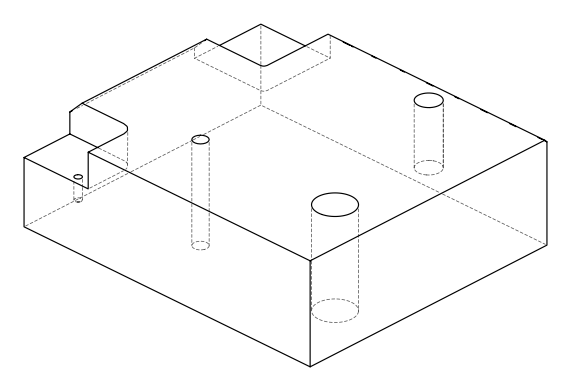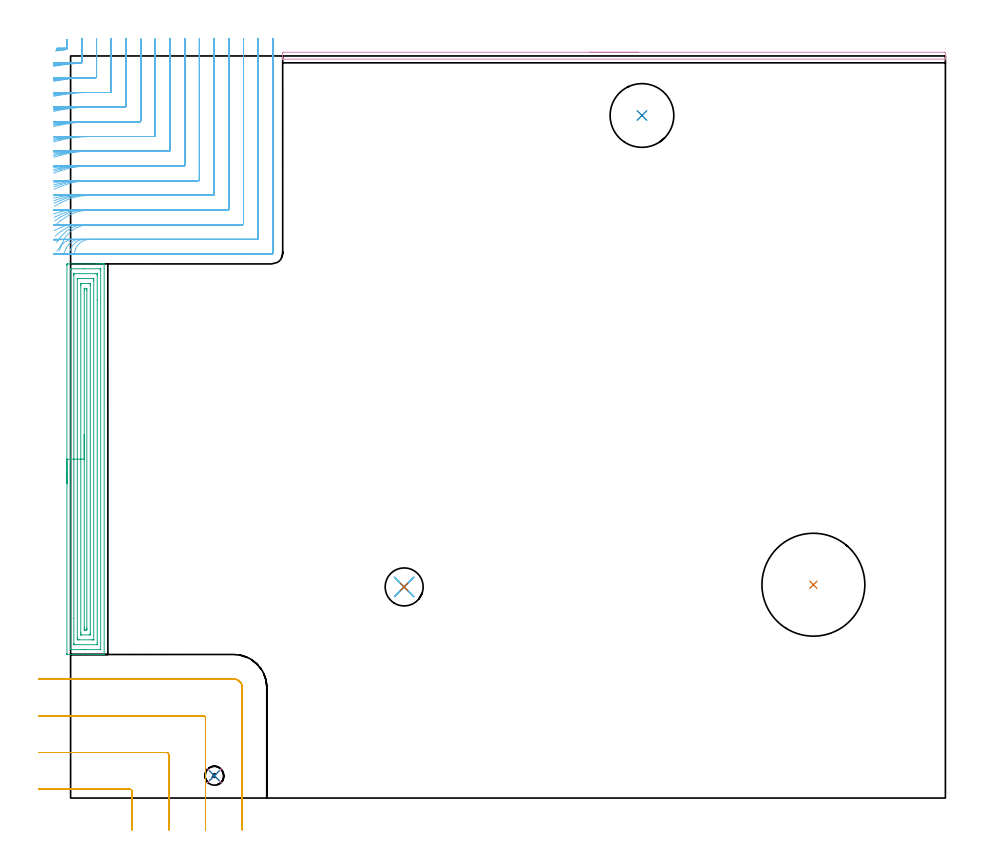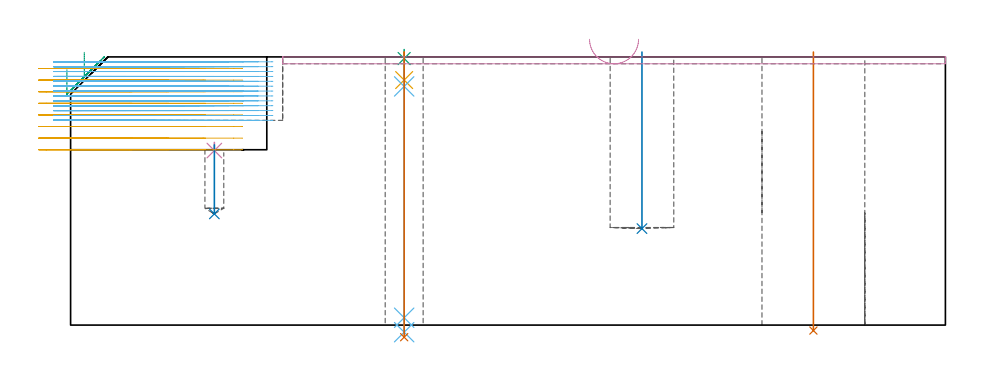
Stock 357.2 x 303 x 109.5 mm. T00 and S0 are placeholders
(PLAN: 12 operations, 9 tool changes, 60.3 min)
(1 INDEXABLE_INSERT_DRILL_THROUGH_HOLE_FROM_SOLID | STEP1HOLE_1 | NXT0302_036 | 0.46 min | 151646 mm3)
(2 INDEXABLE_INSERT_DRILL_BLIND_HOLE_FROM_SOLID | STEP1POCKET | NXT0302_023 | 0.29 min | 37030 mm3)
(3 SPOT_DRILL | STEP1HOLE | NXT0321_9005460120000 | 0.03 min | 13 mm3)
(4 SPOT_DRILL_1 | STEP1POCKET_1 | NXT0321_9005460120000 | 0.04 min | 4148 mm3)
(5 DRILL_BLIND_HOLE_INTO_CENTER | STEP1HOLE | UGT0301_185 | 0.05 min | 247 mm3)
(6 GUN_DRILL_THROUGH_HOLE | STEP1HOLE | UGT0307_002 | 0.53 min | 2835 mm3)
(7 SPADE_DRILL_TO_ENLARGE_THROUGH_HOLE | STEP1HOLE | UGT0306_006 | 0.47 min | 17540 mm3)
(8 DRILL_BLIND_HOLE_INTO_CENTER_1 | STEP1POCKET_1 | UGT0301_196 | 0.12 min | 1163 mm3)
(9 AREA_MILL | FG_CHAMFER_SURFACE | UGT0205_001 | 7.89 min | 20104 mm3)
(10 AREA_MILL_1 | FG_CHAMFER_SURFACE_1 | UGT0205_001 | 2.32 min | 1072 mm3)
(11 MILL_CORNER_NOTCH_RECTANGULAR | CORNER_NOTCH_RECTANGULAR | UGT0201_094 | Follow Part, ap 5, ae 75% | 7.15 min | 171399 mm3)
(12 MILL_CORNER_NOTCH_RECTANGULAR_1 | CORNER_NOTCH_RECTANGULAR_1 | NXT0201_009 | Follow Part, ap 2, ae 75% | 40.92 min | 189496 mm3)
(TOOL NXT0302_036 | Index. Insert Drill 42mm [880-D4200L50-05] | D42 PA176 FL210 Z2)
(TOOL NXT0302_023 | Index. Insert Drill 26mm [880-D2600L32-05] | D26 PA176 FL130 Z2)
(TOOL NXT0321_9005460120000 | NC Spot Drill, 142deg, 12mm, Carbide, Uncoated | D12 PA142 FL30 Z2)
(TOOL UGT0301_185 | Twist Drill 6.3 mm | D6.3 PA118 FL61 Z2)
(TOOL UGT0307_002 | Gun Drill 6 mm | D6 PA130 FL24 Z1)
(TOOL UGT0306_006 | Spade Drill 15.5mm | D15.5 PA132 FL10 Z2)
(TOOL UGT0301_196 | Twist Drill 7.7 mm | D7.7 PA118 FL73 Z2)
(TOOL UGT0205_001 | Chamfer Mill 20 x 3 x 45 deg. | D20 FL50 Z2)
(TOOL UGT0201_094 | End mill 20 mm | D20 FL38 Z4)
(TOOL NXT0201_009 | ENDMILL 8mm [2P460-0800-NA 1630] | D8 FL26 Z6)
(OP 1 INDEXABLE_INSERT_DRILL_THROUGH_HOLE_FROM_SOLID)
G17 G21 G94 G90
T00 M6
G54
G17 G0 G90 X303.3 Y87.1 S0 M3
G43 Z119.5 H1
G94 G81 G98 Z-2.233 F250. R111.5
G80
M5
M2
(OP 2 INDEXABLE_INSERT_DRILL_BLIND_HOLE_FROM_SOLID)
G17 G21 G94 G90
T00 M6
G54
G17 G0 G90 X233.3 Y278.7 S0 M3
G43 Z119.5 H1
G94 G81 G98 Z39.4 F250. R111.5
G80
M5
M2
(OP 3 SPOT_DRILL)
G17 G21 G94 G90
T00 M6
G54
G17 G0 G90 X136.2 Y86.2 S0 M3
G43 Z119.5 H0
G94 G81 G98 Z108.833 F250. R112.5
G80
M5
M2
(OP 4 SPOT_DRILL_1)
G17 G21 G94 G90
T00 M6
G54
G17 G0 G90 X58.7 Y9.1 S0 M3
G43 Z119.5 H0
G94 G81 G98 Z71.269 F250. R74.6
G80
M5
M2
(OP 5 DRILL_BLIND_HOLE_INTO_CENTER)
G17 G21 G94 G90
T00 M6
G54
G17 G0 G90 X136.2 Y86.2 S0 M3
G43 Z119.5 H0
G94 G81 G98 Z100.05 F250. R111.5
G80
M5
M2
(OP 6 GUN_DRILL_THROUGH_HOLE)
G17 G21 G94 G90
T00 M6
G54
G17 G0 G90 X136.2 Y86.2 M8
G43 Z119.5 H0
Z109.99
S716 M3
G94 G1 Z97.454 F125. M26
G4 X.084
Z3. F250.
G4 X.084
Z-2.899 F125.
G4 X.084
M5
M9
G0 Z109.99
Z119.5
M2
(OP 7 SPADE_DRILL_TO_ENLARGE_THROUGH_HOLE)
G17 G21 G94 G90
T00 M6
G54
G17 G0 G90 X136.2 Y86.2 S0 M3
G43 Z119.5 H0
G94 G73 G98 Z-4.951 F250. Q14.306 R111.5
G80
M5
M2
(OP 8 DRILL_BLIND_HOLE_INTO_CENTER_1)
G17 G21 G94 G90
T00 M6
G54
G17 G0 G90 X58.7 Y9.1 S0 M3
G43 Z119.5 H0
G94 G81 G98 Z45.4 F250. R73.6
G80
M5
M2
(OP 9 AREA_MILL)
G17 G21 G94 G90
T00 M6
G54
G17 G0 G90 X-1.5 Y128.35 S1061 M3
G43 Z119.5 H0
Z104.3
G94 G1 Y128.388 Z103.428 F250.
Y128.502 Z102.563
Y128.691 Z101.712
Y128.953 Z100.88
Y129.287 Z100.074
Y129.69 Z99.3
Y130.158 Z98.564
Y130.69 Z97.872
Y131.279 Z97.229
Y131.922 Z96.64
Y132.614 Z96.108
Y133.35 Z95.64
Y134.124 Z95.237
Y134.93 Z94.903
Y135.762 Z94.641
Y136.614 Z94.452
Y137.478 Z94.338
Y138.35 Z94.3
Y217.472
X-1.497 Y217.852 Z94.302
X-1.492 Y218.09 Z94.306
X-1.251 Y218.1 Z94.547
X10.529 Z106.324
X11.943 Z107.739
X12.301 Z108.096
X13.017 Z108.817
X13.285 Z109.085
X13.673 Y218.093 Z109.464
X13.697 Y218.09 Z109.488
X13.7 Y217.919 Z109.5
Y58.781
X13.697 Y58.61 Z109.488
X13.673 Y58.607 Z109.464
X13.285 Y58.6 Z109.085
X13.017 Z108.816
X12.301 Z108.096
X11.057 Z106.854
X9.643 Z105.439
X-1.251 Y58.601 Z94.546
X-1.492 Y58.61 Z94.306
X-1.499 Y58.851 Z94.299
Y58.873
X-1.5 Y138.35 Z94.3
X-0.086 Z95.714
X-0.085 Y215.904 Z95.715
X-0.084 Y216.014 Z95.716
X-0.082 Y216.068 Z95.718
X-0.08 Y216.087 Z95.72
X-0.039 Y216.09 Z95.761
X0.374 Y216.099 Z96.174
X5.688 Y216.1 Z101.488
X11.89 Y216.099 Z107.69
X12.15 Y216.094 Z107.95
X12.265 Y216.09 Z108.065
X12.285 Y215.7 Z108.085
Y215.684
Y60.796
X12.284 Y60.686 Z108.084
X12.282 Y60.632 Z108.082
X12.28 Y60.613 Z108.08
X12.238 Y60.61 Z108.038
X11.826 Y60.601 Z107.626
X5.863 Y60.6 Z101.663
X0.31 Y60.601 Z96.11
X0.05 Y60.605 Z95.85
X-0.07 Y60.61 Z95.73
X-0.079 Y60.617 Z95.721
X-0.082 Y60.638 Z95.718
X-0.085 Y60.689 Z95.715
X-0.086 Y60.793 Z95.714
Y61.
Y138.35
X1.328 Z97.128
X1.329 Y213.347 Z97.129
X1.331 Y213.896 Z97.131
X1.334 Y214.068 Z97.134
X1.335 Y214.083 Z97.135
X1.349 Y214.09 Z97.149
X1.402 Y214.095 Z97.202
X1.47 Y214.099 Z97.27
X10.328 Y214.1 Z106.128
X10.529 Y214.098 Z106.329
X10.731 Y214.094 Z106.531
X10.859 Y214.09 Z106.659
X10.864 Y214.01 Z106.664
X10.867 Y213.896 Z106.667
X10.871 Y213.552 Z106.671
Y203.347
Y63.353
X10.869 Y62.804 Z106.669
X10.866 Y62.632 Z106.666
X10.865 Y62.617 Z106.665
X10.851 Y62.61 Z106.651
X10.798 Y62.605 Z106.598
X10.73 Y62.601 Z106.53
X1.872 Y62.6 Z97.672
X1.671 Y62.602 Z97.471
X1.469 Y62.606 Z97.269
X1.341 Y62.61 Z97.141
X1.335 Y62.69 Z97.135
X1.332 Y62.804 Z97.132
X1.329 Y63.148 Z97.129
X1.328 Y73.332 Z97.128
Y138.35
X2.743 Z98.543
Y211.92
X2.744 Y212.021 Z98.544
X2.747 Y212.082 Z98.547
X2.75 Y212.09 Z98.55
X2.757 Y212.094 Z98.557
X2.784 Y212.097 Z98.584
X3.003 Y212.099 Z98.803
X3.442 Y212.1 Z99.242
X8.758 Z104.558
X9.198 Y212.094 Z104.998
X9.414 Y212.09 Z105.214
X9.451 Y212.08 Z105.251
X9.453 Y212.044 Z105.253
X9.455 Y211.983 Z105.255
X9.457 Y211.402 Z105.257
Y211.214
Y64.78
X9.456 Y64.679 Z105.256
X9.452 Y64.618 Z105.252
X9.45 Y64.61 Z105.25
X9.442 Y64.606 Z105.242
X9.416 Y64.603 Z105.216
X9.196 Y64.601 Z104.996
X8.758 Y64.6 Z104.558
X3.442 Z99.242
X3.002 Y64.606 Z98.802
X2.786 Y64.61 Z98.586
X2.749 Y64.62 Z98.549
X2.747 Y64.656 Z98.547
X2.745 Y64.717 Z98.545
X2.743 Y65.298 Z98.543
Y65.486
Y138.35
X4.157 Z99.957
Y209.426
X4.158 Y209.598 Z99.958
X4.161 Y209.772 Z99.961
X4.168 Y210.09 Z99.968
X4.328 Y210.095 Z100.128
X4.547 Y210.099 Z100.347
X7.872 Z103.672
X7.967 Y210.098 Z103.767
X8.025 Y210.094 Z103.825
X8.035 Y210.091 Z103.835
X8.038 Y210.043 Z103.838
X8.041 Y209.945 Z103.841
X8.043 Y209.599 Z103.843
Y209.426
Y67.274
X8.042 Y67.102 Z103.842
X8.039 Y66.928 Z103.839
X8.032 Y66.61 Z103.832
X7.872 Y66.605 Z103.672
X7.653 Y66.601 Z103.453
X4.328 Z100.128
X4.233 Y66.602 Z100.033
X4.175 Y66.606 Z99.975
X4.165 Y66.609 Z99.965
X4.162 Y66.657 Z99.962
X4.159 Y66.755 Z99.959
X4.157 Y67.447 Z99.957
Y138.35
X5.571 Z101.371
Y207.277
X5.572 Y207.638 Z101.372
X5.575 Y207.905 Z101.375
X5.578 Y208.037 Z101.378
X5.583 Y208.09 Z101.383
X5.647 Y208.095 Z101.447
X6.1 Y208.097 Z101.9
X6.532 Y208.096 Z102.332
X6.615 Y208.09 Z102.415
X6.622 Y208.005 Z102.422
X6.625 Y207.638 Z102.425
X6.628 Y207.105 Z102.428
X6.629 Y69.423 Z102.429
X6.628 Y69.062 Z102.428
X6.625 Y68.795 Z102.425
X6.622 Y68.663 Z102.422
X6.617 Y68.61 Z102.417
X6.553 Y68.605 Z102.353
X6.1 Y68.603 Z101.9
X5.668 Y68.604 Z101.468
X5.585 Y68.61 Z101.385
X5.578 Y68.695 Z101.378
X5.574 Y69.062 Z101.374
X5.572 Y69.595 Z101.372
X5.571 Y138.35 Z101.371
Y139.222 Z101.409
Y140.086 Z101.523
Y140.938 Z101.712
Y141.77 Z101.974
Y142.576 Z102.308
Y143.35 Z102.711
Y144.086 Z103.18
Y144.778 Z103.711
Y145.421 Z104.3
Y146.01 Z104.943
Y146.542 Z105.635
Y147.01 Z106.371
Y147.413 Z107.145
Y147.747 Z107.951
Y148.009 Z108.783
Y148.198 Z109.635
Y148.312 Z110.499
Y148.35 Z111.371
G0 Z119.5
M5
M2
(OP 10 AREA_MILL_1)
G17 G21 G94 G90
T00 M6
G54
G17 G0 G90 X211.9 Y304.5 S1061 M3
G43 Z119.5 H0
Z116.7
G94 G1 X211.938 Z115.828 F250.
X212.052 Z114.963
X212.241 Z114.112
X212.503 Z113.28
X212.837 Z112.474
X213.24 Z111.7
X213.708 Z110.964
X214.24 Z110.272
X214.829 Z109.629
X215.472 Z109.04
X216.164 Z108.508
X216.9 Z108.04
X217.674 Z107.637
X218.48 Z107.303
X219.312 Z107.041
X220.163 Z106.852
X221.028 Z106.738
X221.9 Z106.7
X356.788 Y304.499 Z106.701
X357.198 Y304.491 Z106.705
X357.2 Y304.291 Z106.905
Y303.1 Z108.095
Y302.489 Z108.71
Y302.055 Z109.145
Y301.724 Z109.466
X357.191 Y301.703 Z109.488
X357.047 Y301.7 Z109.5
X86.754
X86.609 Y301.703 Z109.488
X86.6 Y301.724 Z109.466
Y302.054 Z109.145
Y302.489 Z108.71
Y303.1 Z108.095
Y304.291 Z106.905
X86.602 Y304.491 Z106.705
X87.013 Y304.5 Z106.7
X221.9
X222.772 Z106.738
X223.636 Z106.852
X224.488 Z107.041
X225.32 Z107.303
X226.126 Z107.637
X226.9 Z108.04
X227.636 Z108.508
X228.328 Z109.04
X228.971 Z109.629
X229.56 Z110.272
X230.091 Z110.964
X230.56 Z111.7
X230.963 Z112.474
X231.297 Z113.28
X231.559 Z114.112
X231.748 Z114.963
X231.862 Z115.828
X231.9 Z116.7
G0 Z119.5
M5
M2
(OP 11 MILL_CORNER_NOTCH_RECTANGULAR)
G17 G21 G94 G90
T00 M6
G54
G17 G0 G90 X25.1 Y-13. S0 M3
G43 Z119.5 H0
Z104.762
G94 G1 Y-10. F250.
Y2.605 F500.
G3 X24.105 Y3.6 R1.
G1 X-10.
X-13. F250.
G0 Z119.5
X40.1 Y-13.
Z104.762
G1 Y-10.
Y17.605 F500.
G3 X39.105 Y18.6 R1.
G1 X-10.
X-13. F250.
G0 Z119.5
X55.1 Y-13.
Z104.762
G1 Y-10.
Y32.604 F500.
G3 X54.104 Y33.6 R1.
G1 X-10.
X-13. F250.
G0 Z119.5
X70.1 Y-13.
Z104.762
G1 Y-10.
Y45.1 F500.
G3 X66.6 Y48.6 R3.5
G1 X-10.
X-13. F250.
G0 Z119.5
X25.1 Y-13.
Z100.025
G1 Y-10.
Y2.605 F500.
G3 X24.105 Y3.6 R1.
G1 X-10.
X-13. F250.
G0 Z119.5
X40.1 Y-13.
Z100.025
G1 Y-10.
Y17.605 F500.
G3 X39.105 Y18.6 R1.
G1 X-10.
X-13. F250.
G0 Z119.5
X55.1 Y-13.
Z100.025
G1 Y-10.
Y32.604 F500.
G3 X54.104 Y33.6 R1.
G1 X-10.
X-13. F250.
G0 Z119.5
X70.1 Y-13.
Z100.025
G1 Y-10.
Y45.1 F500.
G3 X66.6 Y48.6 R3.5
G1 X-10.
X-13. F250.
G0 Z119.5
X25.1 Y-13.
Z95.287
G1 Y-10.
Y2.605 F500.
G3 X24.105 Y3.6 R1.
G1 X-10.
X-13. F250.
G0 Z119.5
X40.1 Y-13.
Z95.287
G1 Y-10.
Y17.605 F500.
G3 X39.105 Y18.6 R1.
G1 X-10.
X-13. F250.
G0 Z119.5
X55.1 Y-13.
Z95.287
G1 Y-10.
Y32.604 F500.
G3 X54.104 Y33.6 R1.
G1 X-10.
X-13. F250.
G0 Z119.5
X70.1 Y-13.
Z95.287
G1 Y-10.
Y45.1 F500.
G3 X66.6 Y48.6 R3.5
G1 X-10.
X-13. F250.
G0 Z119.5
X25.1 Y-13.
Z90.55
G1 Y-10.
Y2.605 F500.
G3 X24.105 Y3.6 R1.
G1 X-10.
X-13. F250.
G0 Z119.5
X40.1 Y-13.
Z90.55
G1 Y-10.
Y17.605 F500.
G3 X39.105 Y18.6 R1.
G1 X-10.
X-13. F250.
G0 Z119.5
X55.1 Y-13.
Z90.55
G1 Y-10.
Y32.604 F500.
G3 X54.104 Y33.6 R1.
G1 X-10.
X-13. F250.
G0 Z119.5
X70.1 Y-13.
Z90.55
G1 Y-10.
Y45.1 F500.
G3 X66.6 Y48.6 R3.5
G1 X-10.
X-13. F250.
G0 Z119.5
X25.1 Y-13.
Z85.812
G1 Y-10.
Y2.605 F500.
G3 X24.105 Y3.6 R1.
G1 X-10.
X-13. F250.
G0 Z119.5
X40.1 Y-13.
Z85.812
G1 Y-10.
Y17.605 F500.
G3 X39.105 Y18.6 R1.
G1 X-10.
X-13. F250.
G0 Z119.5
X55.1 Y-13.
Z85.812
G1 Y-10.
Y32.604 F500.
G3 X54.104 Y33.6 R1.
G1 X-10.
X-13. F250.
G0 Z119.5
X70.1 Y-13.
Z85.812
G1 Y-10.
Y45.1 F500.
G3 X66.6 Y48.6 R3.5
G1 X-10.
X-13. F250.
G0 Z119.5
X25.1 Y-13.
Z81.075
G1 Y-10.
Y2.605 F500.
G3 X24.105 Y3.6 R1.
G1 X-10.
X-13. F250.
G0 Z119.5
X40.1 Y-13.
Z81.075
G1 Y-10.
Y17.605 F500.
G3 X39.105 Y18.6 R1.
G1 X-10.
X-13. F250.
G0 Z119.5
X55.1 Y-13.
Z81.075
G1 Y-10.
Y32.604 F500.
G3 X54.104 Y33.6 R1.
G1 X-10.
X-13. F250.
G0 Z119.5
X70.1 Y-13.
Z81.075
G1 Y-10.
Y45.1 F500.
G3 X66.6 Y48.6 R3.5
G1 X-10.
X-13. F250.
G0 Z119.5
X25.1 Y-13.
Z76.337
G1 Y-10.
Y2.605 F500.
G3 X24.105 Y3.6 R1.
G1 X-10.
X-13. F250.
G0 Z119.5
X40.1 Y-13.
Z76.337
G1 Y-10.
Y17.605 F500.
G3 X39.105 Y18.6 R1.
G1 X-10.
X-13. F250.
G0 Z119.5
X55.1 Y-13.
Z76.337
G1 Y-10.
Y32.604 F500.
G3 X54.104 Y33.6 R1.
G1 X-10.
X-13. F250.
G0 Z119.5
X70.1 Y-13.
Z76.337
G1 Y-10.
Y45.1 F500.
G3 X66.6 Y48.6 R3.5
G1 X-10.
X-13. F250.
G0 Z119.5
X25.1 Y-13.
Z71.6
G1 Y-10.
Y2.605 F500.
G3 X24.105 Y3.6 R1.
G1 X-10.
X-13. F250.
G0 Z119.5
X40.1 Y-13.
Z71.6
G1 Y-10.
Y17.605 F500.
G3 X39.105 Y18.6 R1.
G1 X-10.
X-13. F250.
G0 Z119.5
X55.1 Y-13.
Z71.6
G1 Y-10.
Y32.604 F500.
G3 X54.104 Y33.6 R1.
G1 X-10.
X-13. F250.
G0 Z119.5
X70.1 Y-13.
Z71.6
G1 Y-10.
Y45.1 F500.
G3 X66.6 Y48.6 R3.5
G1 X-10.
X-13. F250.
G0 Z119.5
M5
M2
(OP 12 MILL_CORNER_NOTCH_RECTANGULAR_1)
G17 G21 G94 G90
T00 M6
G54
G17 G0 G90 X-6.181 Y305.003 S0 M3
G43 Z119.5 H1
Z107.508
G94 G1 X-3.206 Y305.391 F250.
G2 X-1.75 Y305.569 R84.
G3 X-1.4 Y305.96 R0.4
G1 Y306.747
Y309.747
G0 Z119.5
X-6.966 Y298.771
Z107.508
G1 X-4. Y299.22
G2 X4.223 Y300.023 R78. F500.
G3 X4.6 Y300.418 R0.4
G1 Y307.
Y310. F250.
G0 Z119.5
X-6.96 Y292.66
Z107.508
G1 X-4. Y293.146
G2 X7.681 Y294.1 R72. F500.
G1 X10.205
G3 X10.6 Y294.495 R0.4
G1 Y307.
Y310. F250.
G0 Z119.5
X-6.953 Y286.527
Z107.508
G1 X-4. Y287.058
G2 X7.681 Y288.1 R66. F500.
G1 X16.205
G3 X16.6 Y288.495 R0.4
G1 Y307.
Y310. F250.
G0 Z119.5
X-6.943 Y280.368
Z107.508
G1 X-4. Y280.952
G2 X7.681 Y282.1 R60. F500.
G1 X22.205
G3 X22.6 Y282.495 R0.4
G1 Y307.
Y310. F250.
G0 Z119.5
X-6.929 Y274.173
Z107.508
G1 X-4. Y274.822
G2 X7.681 Y276.1 R54. F500.
G1 X28.204
G3 X28.6 Y276.496 R0.4
G1 Y307.
Y310. F250.
G0 Z119.5
X-6.91 Y267.927
Z107.508
G1 X-4. Y268.657
G2 X7.681 Y270.1 R48. F500.
G1 X34.204
G3 X34.6 Y270.496 R0.4
G1 Y307.
Y310. F250.
G0 Z119.5
X-6.882 Y261.609
Z107.508
G1 X-4. Y262.443
G2 X7.681 Y264.1 R42. F500.
G1 X40.204
G3 X40.6 Y264.496 R0.4
G1 Y307.
Y310. F250.
G0 Z119.5
X-6.838 Y255.179
Z107.508
G1 X-4. Y256.152
G2 X7.681 Y258.1 R36. F500.
G1 X46.204
G3 X46.6 Y258.496 R0.4
G1 Y307.
Y310. F250.
G0 Z119.5
X-6.763 Y248.565
Z107.508
G1 X-4. Y249.733
G2 X7.681 Y252.1 R30. F500.
G1 X52.203
G3 X52.6 Y252.497 R0.4
G1 Y307.
Y310. F250.
G0 Z119.5
X-6.621 Y241.606
Z107.508
G1 X-4. Y243.066
G2 X7.681 Y246.1 R24. F500.
G1 X58.203
G3 X58.6 Y246.497 R0.4
G1 Y307.
Y310. F250.
G0 Z119.5
X-6.283 Y233.849
Z107.508
G1 X-4. Y235.795
G2 X7.681 Y240.1 R18. F500.
G1 X64.203
G3 X64.6 Y240.497 R0.4
G1 Y307.
Y310. F250.
G0 Z119.5
X-4.612 Y223.475
Z107.508
G1 X-3.565 Y226.287
G2 X7.681 Y234.1 R12. F500.
G1 X70.203
G3 X70.6 Y234.497 R0.4
G1 Y307.
Y310. F250.
G0 Z119.5
X1.524 Y222.686
Z107.508
G1 X2.024 Y224.1
G2 X7.681 Y228.1 R6. F500.
G1 X76.203
G3 X76.6 Y228.497 R0.4
G1 Y307.
Y310. F250.
G0 Z119.5
X4.681 Y222.1
Z107.508
G1 X7.681
X82.203 F500.
G3 X82.6 Y222.497 R0.4
G1 Y307.
Y310. F250.
G0 Z119.5
X-5.98 Y305.34
Z105.515
G1 X-2.996 Y305.65
G2 X-1.759 Y305.77 R84.
G3 X-1.4 Y306.162 R0.4
G1 Y306.747
Y309.747
G0 Z119.5
X-6.977 Y299.124
Z105.515
G1 X-4. Y299.497
G2 X4.213 Y300.086 R78. F500.
G3 X4.6 Y300.481 R0.4
G1 Y307.
Y310. F250.
G0 Z119.5
X-6.973 Y293.042
Z105.515
G1 X-4. Y293.446
G2 X5.684 Y294.1 R72. F500.
G1 X10.205
G3 X10.6 Y294.495 R0.4
G1 Y307.
Y310. F250.
G0 Z119.5
X-6.968 Y286.946
Z105.515
G1 X-4. Y287.386
G2 X5.684 Y288.1 R66. F500.
G1 X16.205
G3 X16.6 Y288.495 R0.4
G1 Y307.
Y310. F250.
G0 Z119.5
X-6.961 Y280.829
Z105.515
G1 X-4. Y281.313
G2 X5.684 Y282.1 R60. F500.
G1 X22.204
G3 X22.6 Y282.496 R0.4
G1 Y307.
Y310. F250.
G0 Z119.5
X-6.951 Y274.687
Z105.515
G1 X-4. Y275.225
G2 X5.684 Y276.1 R54. F500.
G1 X28.204
G3 X28.6 Y276.496 R0.4
G1 Y307.
Y310. F250.
G0 Z119.5
X-6.938 Y268.508
Z105.515
G1 X-4. Y269.113
G2 X5.684 Y270.1 R48. F500.
G1 X34.204
G3 X34.6 Y270.496 R0.4
G1 Y307.
Y310. F250.
G0 Z119.5
X-6.919 Y262.277
Z105.515
G1 X-4. Y262.968
G2 X5.684 Y264.1 R42. F500.
G1 X40.204
G3 X40.6 Y264.496 R0.4
G1 Y307.
Y310. F250.
G0 Z119.5
X-6.889 Y255.966
Z105.515
G1 X-4. Y256.773
G2 X5.684 Y258.1 R36. F500.
G1 X46.204
G3 X46.6 Y258.496 R0.4
G1 Y307.
Y310. F250.
G0 Z119.5
X-6.839 Y249.526
Z105.515
G1 X-4. Y250.494
G2 X5.684 Y252.1 R30. F500.
G1 X52.203
G3 X52.6 Y252.497 R0.4
G1 Y307.
Y310. F250.
G0 Z119.5
X-6.745 Y242.849
Z105.515
G1 X-4. Y244.06
G2 X5.684 Y246.1 R24. F500.
G1 X58.203
G3 X58.6 Y246.497 R0.4
G1 Y307.
Y310. F250.
G0 Z119.5
X-6.529 Y235.659
Z105.515
G1 X-4. Y237.273
G2 X5.684 Y240.1 R18. F500.
G1 X64.203
G3 X64.6 Y240.497 R0.4
G1 Y307.
Y310. F250.
G0 Z119.5
X-5.772 Y226.766
Z105.515
G1 X-4. Y229.187
G2 X5.684 Y234.1 R12. F500.
G1 X70.203
G3 X70.6 Y234.497 R0.4
G1 Y307.
Y310. F250.
G0 Z119.5
X-0.473 Y222.686
Z105.515
G1 X0.027 Y224.1
G2 X5.684 Y228.1 R6. F500.
G1 X76.203
G3 X76.6 Y228.497 R0.4
G1 Y307.
Y310. F250.
G0 Z119.5
X2.684 Y222.1
Z105.515
G1 X5.684
X82.203 F500.
G3 X82.6 Y222.497 R0.4
G1 Y307.
Y310. F250.
G0 Z119.5
X-5.8 Y305.616
Z103.523
G1 X-2.809 Y305.848
G2 X-1.769 Y305.922 R84.
G3 X-1.4 Y306.316 R0.4
G1 Y306.747
Y309.747
G0 Z119.5
X-6.985 Y299.424
Z103.523
G1 X-4. Y299.72
G2 X3.692 Y300.1 R78. F500.
G1 X4.205
G3 X4.6 Y300.495 R0.4
G1 Y307.
Y310. F250.
G0 Z119.5
X-6.983 Y293.367
Z103.523
G1 X-4. Y293.688
G2 X3.692 Y294.1 R72. F500.
G1 X10.205
G3 X10.6 Y294.495 R0.4
G1 Y307.
Y310. F250.
G0 Z119.5
X-6.98 Y287.301
Z103.523
G1 X-4. Y287.65
G2 X3.692 Y288.1 R66. F500.
G1 X16.205
G3 X16.6 Y288.495 R0.4
G1 Y307.
Y310. F250.
G0 Z119.5
X-6.975 Y281.22
Z103.523
G1 X-4. Y281.605
G2 X3.692 Y282.1 R60. F500.
G1 X22.204
G3 X22.6 Y282.496 R0.4
G1 Y307.
Y310. F250.
G0 Z119.5
X-6.969 Y275.122
Z103.523
G1 X-4. Y275.549
G2 X3.692 Y276.1 R54. F500.
G1 X28.204
G3 X28.6 Y276.496 R0.4
G1 Y307.
Y310. F250.
G0 Z119.5
X-6.961 Y268.999
Z103.523
G1 X-4. Y269.48
G2 X3.692 Y270.1 R48. F500.
G1 X34.204
G3 X34.6 Y270.496 R0.4
G1 Y307.
Y310. F250.
G0 Z119.5
X-6.949 Y262.84
Z103.523
G1 X-4. Y263.39
G2 X3.692 Y264.1 R42. F500.
G1 X40.204
G3 X40.6 Y264.496 R0.4
G1 Y307.
Y310. F250.
G0 Z119.5
X-6.931 Y256.628
Z103.523
G1 X-4. Y257.269
G2 X3.692 Y258.1 R36. F500.
G1 X46.204
G3 X46.6 Y258.496 R0.4
G1 Y307.
Y310. F250.
G0 Z119.5
X-6.9 Y250.328
Z103.523
G1 X-4. Y251.097
G2 X3.692 Y252.1 R30. F500.
G1 X52.203
G3 X52.6 Y252.497 R0.4
G1 Y307.
Y310. F250.
G0 Z119.5
X-6.842 Y243.872
Z103.523
G1 X-4. Y244.834
G2 X3.692 Y246.1 R24. F500.
G1 X58.203
G3 X58.6 Y246.497 R0.4
G1 Y307.
Y310. F250.
G0 Z119.5
X-6.712 Y237.092
Z103.523
G1 X-4. Y238.374
G2 X3.692 Y240.1 R18. F500.
G1 X64.203
G3 X64.6 Y240.497 R0.4
G1 Y307.
Y310. F250.
G0 Z119.5
X-6.303 Y229.387
Z103.523
G1 X-4. Y231.31
G2 X3.692 Y234.1 R12. F500.
G1 X70.203
G3 X70.6 Y234.497 R0.4
G1 Y307.
Y310. F250.
G0 Z119.5
X-3.007 Y221.756
Z103.523
G1 X-1.805 Y224.504
G2 X3.692 Y228.1 R6. F500.
G1 X76.203
G3 X76.6 Y228.497 R0.4
G1 Y307.
Y310. F250.
G0 Z119.5
X0.692 Y222.1
Z103.523
G1 X3.692
X82.203 F500.
G3 X82.6 Y222.497 R0.4
G1 Y307.
Y310. F250.
G0 Z119.5
X-5.618 Y305.893
Z101.531
G1 X-2.62 Y306.022
G2 X-1.781 Y306.054 R84.
G3 X-1.4 Y306.448 R0.4
G2 X-1.401 Y306.746 R84.
G1 X-1.41 Y309.746
G0 Z119.5
X-6.994 Y299.748
Z101.531
G1 X-4. Y299.94
G2 X0.994 Y300.1 R78. F500.
G1 X4.205
G3 X4.6 Y300.495 R0.4
G1 Y307.
Y310. F250.
G0 Z119.5
X-6.993 Y293.719
Z101.531
G1 X-4. Y293.927
G2 X0.994 Y294.1 R72. F500.
G1 X10.205
G3 X10.6 Y294.495 R0.4
G1 Y307.
Y310. F250.
G0 Z119.5
X-6.991 Y287.684
Z101.531
G1 X-4. Y287.911
G2 X0.994 Y288.1 R66. F500.
G1 X16.205
G3 X16.6 Y288.495 R0.4
G1 Y307.
Y310. F250.
G0 Z119.5
X-6.99 Y281.642
Z101.531
G1 X-4. Y281.892
G2 X0.994 Y282.1 R60. F500.
G1 X22.204
G3 X22.6 Y282.496 R0.4
G1 Y307.
Y310. F250.
G0 Z119.5
X-6.987 Y275.591
Z101.531
G1 X-4. Y275.869
G2 X0.994 Y276.1 R54. F500.
G1 X28.204
G3 X28.6 Y276.496 R0.4
G1 Y307.
Y310. F250.
G0 Z119.5
X-6.984 Y269.527
Z101.531
G1 X-4. Y269.84
G2 X0.994 Y270.1 R48. F500.
G1 X34.204
G3 X34.6 Y270.496 R0.4
G1 Y307.
Y310. F250.
G0 Z119.5
X-6.979 Y263.445
Z101.531
G1 X-4. Y263.802
G2 X0.994 Y264.1 R42. F500.
G1 X40.204
G3 X40.6 Y264.496 R0.4
G1 Y307.
Y310. F250.
G0 Z119.5
X-6.971 Y257.336
Z101.531
G1 X-4. Y257.752
G2 X0.994 Y258.1 R36. F500.
G1 X46.204
G3 X46.6 Y258.496 R0.4
G1 Y307.
Y310. F250.
G0 Z119.5
X-6.958 Y251.182
Z101.531
G1 X-4. Y251.681
G2 X0.994 Y252.1 R30. F500.
G1 X52.203
G3 X52.6 Y252.497 R0.4
G1 Y307.
Y310. F250.
G0 Z119.5
X-6.934 Y244.951
Z101.531
G1 X-4. Y245.575
G2 X0.994 Y246.1 R24. F500.
G1 X58.203
G3 X58.6 Y246.497 R0.4
G1 Y307.
Y310. F250.
G0 Z119.5
X-6.882 Y238.561
Z101.531
G1 X-4. Y239.393
G2 X0.994 Y240.1 R18. F500.
G1 X64.203
G3 X64.6 Y240.497 R0.4
G1 Y307.
Y310. F250.
G0 Z119.5
X-6.728 Y231.763
Z101.531
G1 X-4. Y233.012
G2 X0.994 Y234.1 R12. F500.
G1 X70.203
G3 X70.6 Y234.497 R0.4
G1 Y307.
Y310. F250.
G0 Z119.5
X-5.622 Y223.212
Z101.531
G1 X-3.854 Y225.636
G2 X0.994 Y228.1 R6. F500.
G1 X76.203
G3 X76.6 Y228.497 R0.4
G1 Y307.
Y310. F250.
G0 Z119.5
X-2.006 Y222.1
Z101.531
G1 X0.994
X82.203 F500.
G3 X82.6 Y222.497 R0.4
G1 Y307.
Y310. F250.
G0 Z119.5
X-5.528 Y306.1
Z99.538
G1 X-2.528
X-1.795
G3 X-1.4 Y306.495 R0.4
G2 X-1.401 Y306.747 R84.
G1 X-1.41 Y309.747
G0 Z119.5
X-7. Y300.058
Z99.538
G1 X-4. Y300.094
G2 X-3.052 Y300.1 R78. F500.
G1 X4.205
G3 X4.6 Y300.495 R0.4
G1 Y307.
Y310. F250.
G0 Z119.5
X-7. Y294.054
Z99.538
G1 X-4. Y294.094
G2 X-3.052 Y294.1 R72. F500.
G1 X10.205
G3 X10.6 Y294.495 R0.4
G1 Y307.
Y310. F250.
G0 Z119.5
X-7. Y288.05
Z99.538
G1 X-4. Y288.093
G2 X-3.052 Y288.1 R66. F500.
G1 X16.205
G3 X16.6 Y288.495 R0.4
G1 Y307.
Y310. F250.
G0 Z119.5
X-7. Y282.045
Z99.538
G1 X-4. Y282.093
G2 X-3.052 Y282.1 R60. F500.
G1 X22.204
G3 X22.6 Y282.496 R0.4
G1 Y307.
Y310. F250.
G0 Z119.5
X-7. Y276.039
Z99.538
G1 X-4. Y276.092
G2 X-3.052 Y276.1 R54. F500.
G1 X28.204
G3 X28.6 Y276.496 R0.4
G1 Y307.
Y310. F250.
G0 Z119.5
X-6.999 Y270.031
Z99.538
G1 X-4. Y270.091
G2 X-3.052 Y270.1 R48. F500.
G1 X34.204
G3 X34.6 Y270.496 R0.4
G1 Y307.
Y310. F250.
G0 Z119.5
X-6.999 Y264.022
Z99.538
G1 X-4. Y264.089
G2 X-3.052 Y264.1 R42. F500.
G1 X40.204
G3 X40.6 Y264.496 R0.4
G1 Y307.
Y310. F250.
G0 Z119.5
X-6.999 Y258.008
Z99.538
G1 X-4. Y258.088
G2 X-3.052 Y258.1 R36. F500.
G1 X46.204
G3 X46.6 Y258.496 R0.4
G1 Y307.
Y310. F250.
G0 Z119.5
X-6.999 Y251.99
Z99.538
G1 X-4. Y252.085
G2 X-3.052 Y252.1 R30. F500.
G1 X52.204
G3 X52.6 Y252.496 R0.4
G1 Y307.
Y310. F250.
G0 Z119.5
X-6.998 Y245.963
Z99.538
G1 X-4. Y246.081
G2 X-3.052 Y246.1 R24. F500.
G1 X58.203
G3 X58.6 Y246.497 R0.4
G1 Y307.
Y310. F250.
G0 Z119.5
X-6.996 Y239.917
Z99.538
G1 X-4. Y240.075
G2 X-3.052 Y240.1 R18. F500.
G1 X64.203
G3 X64.6 Y240.497 R0.4
G1 Y307.
Y310. F250.
G0 Z119.5
X-6.991 Y233.825
Z99.538
G1 X-4. Y234.062
G2 X-3.052 Y234.1 R12. F500.
G1 X70.203
G3 X70.6 Y234.497 R0.4
G1 Y307.
Y310. F250.
G0 Z119.5
X-6.962 Y227.55
Z99.538
G1 X-4. Y228.025
G2 X-3.052 Y228.1 R6. F500.
G1 X76.203
G3 X76.6 Y228.497 R0.4
G1 Y307.
Y310. F250.
G0 Z119.5
X-6.052 Y222.1
Z99.538
G1 X-3.052
X82.203 F500.
G3 X82.6 Y222.497 R0.4
G1 Y307.
Y310. F250.
G0 Z119.5
X-5.528 Y306.1
Z97.546
G1 X-2.528
X-1.795
G3 X-1.4 Y306.495 R0.4
G2 X-1.401 Y306.747 R84.
G1 X-1.41 Y309.747
G0 Z119.5
X-7. Y300.099
Z97.546
G1 X-4. Y300.1
X-3.967 F500.
X4.205
G3 X4.6 Y300.495 R0.4
G1 Y307.
Y310. F250.
G0 Z119.5
X-7. Y294.099
Z97.546
G1 X-4. Y294.1
X-3.967 F500.
X10.205
G3 X10.6 Y294.495 R0.4
G1 Y307.
Y310. F250.
G0 Z119.5
X-7. Y288.099
Z97.546
G1 X-4. Y288.1
X-3.967 F500.
X16.205
G3 X16.6 Y288.495 R0.4
G1 Y307.
Y310. F250.
G0 Z119.5
X-7. Y282.098
Z97.546
G1 X-4. Y282.1
X-3.967 F500.
X22.204
G3 X22.6 Y282.496 R0.4
G1 Y307.
Y310. F250.
G0 Z119.5
X-7. Y276.098
Z97.546
G1 X-4. Y276.1
X-3.967 F500.
X28.204
G3 X28.6 Y276.496 R0.4
G1 Y307.
Y310. F250.
G0 Z119.5
X-7. Y270.098
Z97.546
G1 X-4. Y270.1
X-3.967 F500.
X34.204
G3 X34.6 Y270.496 R0.4
G1 Y307.
Y310. F250.
G0 Z119.5
X-7. Y264.098
Z97.546
G1 X-4. Y264.1
X-3.967 F500.
X40.204
G3 X40.6 Y264.496 R0.4
G1 Y307.
Y310. F250.
G0 Z119.5
X-7. Y258.097
Z97.546
G1 X-4. Y258.1
X-3.967 F500.
X46.204
G3 X46.6 Y258.496 R0.4
G1 Y307.
Y310. F250.
G0 Z119.5
X-7. Y252.097
Z97.546
G1 X-4. Y252.1
X-3.967 F500.
X52.203
G3 X52.6 Y252.497 R0.4
G1 Y307.
Y310. F250.
G0 Z119.5
X-7. Y246.096
Z97.546
G1 X-4. Y246.1
X-3.967 F500.
X58.203
G3 X58.6 Y246.497 R0.4
G1 Y307.
Y310. F250.
G0 Z119.5
X-7. Y240.095
Z97.546
G1 X-4. Y240.1
X-3.967 F500.
X64.203
G3 X64.6 Y240.497 R0.4
G1 Y307.
Y310. F250.
G0 Z119.5
X-7. Y234.092
Z97.546
G1 X-4. Y234.1
X-3.967 F500.
X70.203
G3 X70.6 Y234.497 R0.4
G1 Y307.
Y310. F250.
G0 Z119.5
X-7. Y228.084
Z97.546
G1 X-4. Y228.1
X-3.967 F500.
X76.203
G3 X76.6 Y228.497 R0.4
G1 Y307.
Y310. F250.
G0 Z119.5
X-6.967 Y222.1
Z97.546
G1 X-3.967
X82.203 F500.
G3 X82.6 Y222.497 R0.4
G1 Y307.
Y310. F250.
G0 Z119.5
X-5.528 Y306.1
Z95.554
G1 X-2.528
X-1.795
G3 X-1.4 Y306.495 R0.4
G2 X-1.401 Y306.747 R84.
G1 X-1.41 Y309.747
G0 Z119.5
X-7. Y300.1
Z95.554
G1 X-4.
X4.205 F500.
G3 X4.6 Y300.495 R0.4
G1 Y307.
Y310. F250.
G0 Z119.5
X-7. Y294.1
Z95.554
G1 X-4.
X10.205 F500.
G3 X10.6 Y294.495 R0.4
G1 Y307.
Y310. F250.
G0 Z119.5
X-7. Y288.1
Z95.554
G1 X-4.
X16.205 F500.
G3 X16.6 Y288.495 R0.4
G1 Y307.
Y310. F250.
G0 Z119.5
X-7. Y282.1
Z95.554
G1 X-4.
X22.204 F500.
G3 X22.6 Y282.496 R0.4
G1 Y307.
Y310. F250.
G0 Z119.5
X-7. Y276.1
Z95.554
G1 X-4.
X28.204 F500.
G3 X28.6 Y276.496 R0.4
G1 Y307.
Y310. F250.
G0 Z119.5
X-7. Y270.1
Z95.554
G1 X-4.
X34.204 F500.
G3 X34.6 Y270.496 R0.4
G1 Y307.
Y310. F250.
G0 Z119.5
X-7. Y264.1
Z95.554
G1 X-4.
X40.204 F500.
G3 X40.6 Y264.496 R0.4
G1 Y307.
Y310. F250.
G0 Z119.5
X-7. Y258.1
Z95.554
G1 X-4.
X46.204 F500.
G3 X46.6 Y258.496 R0.4
G1 Y307.
Y310. F250.
G0 Z119.5
X-7. Y252.1
Z95.554
G1 X-4.
X52.203 F500.
G3 X52.6 Y252.497 R0.4
G1 Y307.
Y310. F250.
G0 Z119.5
X-7. Y246.1
Z95.554
G1 X-4.
X58.203 F500.
G3 X58.6 Y246.497 R0.4
G1 Y307.
Y310. F250.
G0 Z119.5
X-7. Y240.1
Z95.554
G1 X-4.
X64.203 F500.
G3 X64.6 Y240.497 R0.4
G1 Y307.
Y310. F250.
G0 Z119.5
X-7. Y234.1
Z95.554
G1 X-4.
X70.203 F500.
G3 X70.6 Y234.497 R0.4
G1 Y307.
Y310. F250.
G0 Z119.5
X-7. Y228.1
Z95.554
G1 X-4.
X76.203 F500.
G3 X76.6 Y228.497 R0.4
G1 Y307.
Y310. F250.
G0 Z119.5
X-7. Y222.1
Z95.554
G1 X-4.
X82.203 F500.
G3 X82.6 Y222.497 R0.4
G1 Y307.
Y310. F250.
G0 Z119.5
X-5.528 Y306.1
Z93.562
G1 X-2.528
X-1.795
G3 X-1.4 Y306.495 R0.4
G2 X-1.401 Y306.747 R84.
G1 X-1.41 Y309.747
G0 Z119.5
X-7. Y300.1
Z93.562
G1 X-4.
X4.205 F500.
G3 X4.6 Y300.495 R0.4
G1 Y307.
Y310. F250.
G0 Z119.5
X-7. Y294.1
Z93.562
G1 X-4.
X10.205 F500.
G3 X10.6 Y294.495 R0.4
G1 Y307.
Y310. F250.
G0 Z119.5
X-7. Y288.1
Z93.562
G1 X-4.
X16.205 F500.
G3 X16.6 Y288.495 R0.4
G1 Y307.
Y310. F250.
G0 Z119.5
X-7. Y282.1
Z93.562
G1 X-4.
X22.204 F500.
G3 X22.6 Y282.496 R0.4
G1 Y307.
Y310. F250.
G0 Z119.5
X-7. Y276.1
Z93.562
G1 X-4.
X28.204 F500.
G3 X28.6 Y276.496 R0.4
G1 Y307.
Y310. F250.
G0 Z119.5
X-7. Y270.1
Z93.562
G1 X-4.
X34.204 F500.
G3 X34.6 Y270.496 R0.4
G1 Y307.
Y310. F250.
G0 Z119.5
X-7. Y264.1
Z93.562
G1 X-4.
X40.204 F500.
G3 X40.6 Y264.496 R0.4
G1 Y307.
Y310. F250.
G0 Z119.5
X-7. Y258.1
Z93.562
G1 X-4.
X46.204 F500.
G3 X46.6 Y258.496 R0.4
G1 Y307.
Y310. F250.
G0 Z119.5
X-7. Y252.1
Z93.562
G1 X-4.
X52.203 F500.
G3 X52.6 Y252.497 R0.4
G1 Y307.
Y310. F250.
G0 Z119.5
X-7. Y246.1
Z93.562
G1 X-4.
X58.203 F500.
G3 X58.6 Y246.497 R0.4
G1 Y307.
Y310. F250.
G0 Z119.5
X-7. Y240.1
Z93.562
G1 X-4.
X64.203 F500.
G3 X64.6 Y240.497 R0.4
G1 Y307.
Y310. F250.
G0 Z119.5
X-7. Y234.1
Z93.562
G1 X-4.
X70.203 F500.
G3 X70.6 Y234.497 R0.4
G1 Y307.
Y310. F250.
G0 Z119.5
X-7. Y228.1
Z93.562
G1 X-4.
X76.203 F500.
G3 X76.6 Y228.497 R0.4
G1 Y307.
Y310. F250.
G0 Z119.5
X-7. Y222.1
Z93.562
G1 X-4.
X82.203 F500.
G3 X82.6 Y222.497 R0.4
G1 Y307.
Y310. F250.
G0 Z119.5
X-5.528 Y306.1
Z91.569
G1 X-2.528
X-1.795
G3 X-1.4 Y306.495 R0.4
G2 X-1.401 Y306.747 R84.
G1 X-1.41 Y309.747
G0 Z119.5
X-7. Y300.1
Z91.569
G1 X-4.
X4.205 F500.
G3 X4.6 Y300.495 R0.4
G1 Y307.
Y310. F250.
G0 Z119.5
X-7. Y294.1
Z91.569
G1 X-4.
X10.205 F500.
G3 X10.6 Y294.495 R0.4
G1 Y307.
Y310. F250.
G0 Z119.5
X-7. Y288.1
Z91.569
G1 X-4.
X16.205 F500.
G3 X16.6 Y288.495 R0.4
G1 Y307.
Y310. F250.
G0 Z119.5
X-7. Y282.1
Z91.569
G1 X-4.
X22.204 F500.
G3 X22.6 Y282.496 R0.4
G1 Y307.
Y310. F250.
G0 Z119.5
X-7. Y276.1
Z91.569
G1 X-4.
X28.204 F500.
G3 X28.6 Y276.496 R0.4
G1 Y307.
Y310. F250.
G0 Z119.5
X-7. Y270.1
Z91.569
G1 X-4.
X34.204 F500.
G3 X34.6 Y270.496 R0.4
G1 Y307.
Y310. F250.
G0 Z119.5
X-7. Y264.1
Z91.569
G1 X-4.
X40.204 F500.
G3 X40.6 Y264.496 R0.4
G1 Y307.
Y310. F250.
G0 Z119.5
X-7. Y258.1
Z91.569
G1 X-4.
X46.204 F500.
G3 X46.6 Y258.496 R0.4
G1 Y307.
Y310. F250.
G0 Z119.5
X-7. Y252.1
Z91.569
G1 X-4.
X52.203 F500.
G3 X52.6 Y252.497 R0.4
G1 Y307.
Y310. F250.
G0 Z119.5
X-7. Y246.1
Z91.569
G1 X-4.
X58.203 F500.
G3 X58.6 Y246.497 R0.4
G1 Y307.
Y310. F250.
G0 Z119.5
X-7. Y240.1
Z91.569
G1 X-4.
X64.203 F500.
G3 X64.6 Y240.497 R0.4
G1 Y307.
Y310. F250.
G0 Z119.5
X-7. Y234.1
Z91.569
G1 X-4.
X70.203 F500.
G3 X70.6 Y234.497 R0.4
G1 Y307.
Y310. F250.
G0 Z119.5
X-7. Y228.1
Z91.569
G1 X-4.
X76.203 F500.
G3 X76.6 Y228.497 R0.4
G1 Y307.
Y310. F250.
G0 Z119.5
X-7. Y222.1
Z91.569
G1 X-4.
X82.203 F500.
G3 X82.6 Y222.497 R0.4
G1 Y307.
Y310. F250.
G0 Z119.5
X-5.528 Y306.1
Z89.577
G1 X-2.528
X-1.795
G3 X-1.4 Y306.495 R0.4
G2 X-1.401 Y306.747 R84.
G1 X-1.41 Y309.747
G0 Z119.5
X-7. Y300.1
Z89.577
G1 X-4.
X4.205 F500.
G3 X4.6 Y300.495 R0.4
G1 Y307.
Y310. F250.
G0 Z119.5
X-7. Y294.1
Z89.577
G1 X-4.
X10.205 F500.
G3 X10.6 Y294.495 R0.4
G1 Y307.
Y310. F250.
G0 Z119.5
X-7. Y288.1
Z89.577
G1 X-4.
X16.205 F500.
G3 X16.6 Y288.495 R0.4
G1 Y307.
Y310. F250.
G0 Z119.5
X-7. Y282.1
Z89.577
G1 X-4.
X22.204 F500.
G3 X22.6 Y282.496 R0.4
G1 Y307.
Y310. F250.
G0 Z119.5
X-7. Y276.1
Z89.577
G1 X-4.
X28.204 F500.
G3 X28.6 Y276.496 R0.4
G1 Y307.
Y310. F250.
G0 Z119.5
X-7. Y270.1
Z89.577
G1 X-4.
X34.204 F500.
G3 X34.6 Y270.496 R0.4
G1 Y307.
Y310. F250.
G0 Z119.5
X-7. Y264.1
Z89.577
G1 X-4.
X40.204 F500.
G3 X40.6 Y264.496 R0.4
G1 Y307.
Y310. F250.
G0 Z119.5
X-7. Y258.1
Z89.577
G1 X-4.
X46.204 F500.
G3 X46.6 Y258.496 R0.4
G1 Y307.
Y310. F250.
G0 Z119.5
X-7. Y252.1
Z89.577
G1 X-4.
X52.203 F500.
G3 X52.6 Y252.497 R0.4
G1 Y307.
Y310. F250.
G0 Z119.5
X-7. Y246.1
Z89.577
G1 X-4.
X58.203 F500.
G3 X58.6 Y246.497 R0.4
G1 Y307.
Y310. F250.
G0 Z119.5
X-7. Y240.1
Z89.577
G1 X-4.
X64.203 F500.
G3 X64.6 Y240.497 R0.4
G1 Y307.
Y310. F250.
G0 Z119.5
X-7. Y234.1
Z89.577
G1 X-4.
X70.203 F500.
G3 X70.6 Y234.497 R0.4
G1 Y307.
Y310. F250.
G0 Z119.5
X-7. Y228.1
Z89.577
G1 X-4.
X76.203 F500.
G3 X76.6 Y228.497 R0.4
G1 Y307.
Y310. F250.
G0 Z119.5
X-7. Y222.1
Z89.577
G1 X-4.
X82.203 F500.
G3 X82.6 Y222.497 R0.4
G1 Y307.
Y310. F250.
G0 Z119.5
X-5.528 Y306.1
Z87.585
G1 X-2.528
X-1.795
G3 X-1.4 Y306.495 R0.4
G2 X-1.401 Y306.747 R84.
G1 X-1.41 Y309.747
G0 Z119.5
X-7. Y300.1
Z87.585
G1 X-4.
X4.205 F500.
G3 X4.6 Y300.495 R0.4
G1 Y307.
Y310. F250.
G0 Z119.5
X-7. Y294.1
Z87.585
G1 X-4.
X10.205 F500.
G3 X10.6 Y294.495 R0.4
G1 Y307.
Y310. F250.
G0 Z119.5
X-7. Y288.1
Z87.585
G1 X-4.
X16.205 F500.
G3 X16.6 Y288.495 R0.4
G1 Y307.
Y310. F250.
G0 Z119.5
X-7. Y282.1
Z87.585
G1 X-4.
X22.204 F500.
G3 X22.6 Y282.496 R0.4
G1 Y307.
Y310. F250.
G0 Z119.5
X-7. Y276.1
Z87.585
G1 X-4.
X28.204 F500.
G3 X28.6 Y276.496 R0.4
G1 Y307.
Y310. F250.
G0 Z119.5
X-7. Y270.1
Z87.585
G1 X-4.
X34.204 F500.
G3 X34.6 Y270.496 R0.4
G1 Y307.
Y310. F250.
G0 Z119.5
X-7. Y264.1
Z87.585
G1 X-4.
X40.204 F500.
G3 X40.6 Y264.496 R0.4
G1 Y307.
Y310. F250.
G0 Z119.5
X-7. Y258.1
Z87.585
G1 X-4.
X46.204 F500.
G3 X46.6 Y258.496 R0.4
G1 Y307.
Y310. F250.
G0 Z119.5
X-7. Y252.1
Z87.585
G1 X-4.
X52.203 F500.
G3 X52.6 Y252.497 R0.4
G1 Y307.
Y310. F250.
G0 Z119.5
X-7. Y246.1
Z87.585
G1 X-4.
X58.203 F500.
G3 X58.6 Y246.497 R0.4
G1 Y307.
Y310. F250.
G0 Z119.5
X-7. Y240.1
Z87.585
G1 X-4.
X64.203 F500.
G3 X64.6 Y240.497 R0.4
G1 Y307.
Y310. F250.
G0 Z119.5
X-7. Y234.1
Z87.585
G1 X-4.
X70.203 F500.
G3 X70.6 Y234.497 R0.4
G1 Y307.
Y310. F250.
G0 Z119.5
X-7. Y228.1
Z87.585
G1 X-4.
X76.203 F500.
G3 X76.6 Y228.497 R0.4
G1 Y307.
Y310. F250.
G0 Z119.5
X-7. Y222.1
Z87.585
G1 X-4.
X82.203 F500.
G3 X82.6 Y222.497 R0.4
G1 Y307.
Y310. F250.
G0 Z119.5
X-5.528 Y306.1
Z85.592
G1 X-2.528
X-1.795
G3 X-1.4 Y306.495 R0.4
G2 X-1.401 Y306.747 R84.
G1 X-1.41 Y309.747
G0 Z119.5
X-7. Y300.1
Z85.592
G1 X-4.
X4.205 F500.
G3 X4.6 Y300.495 R0.4
G1 Y307.
Y310. F250.
G0 Z119.5
X-7. Y294.1
Z85.592
G1 X-4.
X10.205 F500.
G3 X10.6 Y294.495 R0.4
G1 Y307.
Y310. F250.
G0 Z119.5
X-7. Y288.1
Z85.592
G1 X-4.
X16.205 F500.
G3 X16.6 Y288.495 R0.4
G1 Y307.
Y310. F250.
G0 Z119.5
X-7. Y282.1
Z85.592
G1 X-4.
X22.204 F500.
G3 X22.6 Y282.496 R0.4
G1 Y307.
Y310. F250.
G0 Z119.5
X-7. Y276.1
Z85.592
G1 X-4.
X28.204 F500.
G3 X28.6 Y276.496 R0.4
G1 Y307.
Y310. F250.
G0 Z119.5
X-7. Y270.1
Z85.592
G1 X-4.
X34.204 F500.
G3 X34.6 Y270.496 R0.4
G1 Y307.
Y310. F250.
G0 Z119.5
X-7. Y264.1
Z85.592
G1 X-4.
X40.204 F500.
G3 X40.6 Y264.496 R0.4
G1 Y307.
Y310. F250.
G0 Z119.5
X-7. Y258.1
Z85.592
G1 X-4.
X46.204 F500.
G3 X46.6 Y258.496 R0.4
G1 Y307.
Y310. F250.
G0 Z119.5
X-7. Y252.1
Z85.592
G1 X-4.
X52.203 F500.
G3 X52.6 Y252.497 R0.4
G1 Y307.
Y310. F250.
G0 Z119.5
X-7. Y246.1
Z85.592
G1 X-4.
X58.203 F500.
G3 X58.6 Y246.497 R0.4
G1 Y307.
Y310. F250.
G0 Z119.5
X-7. Y240.1
Z85.592
G1 X-4.
X64.203 F500.
G3 X64.6 Y240.497 R0.4
G1 Y307.
Y310. F250.
G0 Z119.5
X-7. Y234.1
Z85.592
G1 X-4.
X70.203 F500.
G3 X70.6 Y234.497 R0.4
G1 Y307.
Y310. F250.
G0 Z119.5
X-7. Y228.1
Z85.592
G1 X-4.
X76.203 F500.
G3 X76.6 Y228.497 R0.4
G1 Y307.
Y310. F250.
G0 Z119.5
X-7. Y222.1
Z85.592
G1 X-4.
X82.203 F500.
G3 X82.6 Y222.497 R0.4
G1 Y307.
Y310. F250.
G0 Z119.5
X-5.528 Y306.1
Z83.6
G1 X-2.528
X-1.795
G3 X-1.4 Y306.495 R0.4
G2 X-1.401 Y306.747 R84.
G1 X-1.41 Y309.747
G0 Z119.5
X-7. Y300.1
Z83.6
G1 X-4.
X4.205 F500.
G3 X4.6 Y300.495 R0.4
G1 Y307.
Y310. F250.
G0 Z119.5
X-7. Y294.1
Z83.6
G1 X-4.
X10.205 F500.
G3 X10.6 Y294.495 R0.4
G1 Y307.
Y310. F250.
G0 Z119.5
X-7. Y288.1
Z83.6
G1 X-4.
X16.205 F500.
G3 X16.6 Y288.495 R0.4
G1 Y307.
Y310. F250.
G0 Z119.5
X-7. Y282.1
Z83.6
G1 X-4.
X22.204 F500.
G3 X22.6 Y282.496 R0.4
G1 Y307.
Y310. F250.
G0 Z119.5
X-7. Y276.1
Z83.6
G1 X-4.
X28.204 F500.
G3 X28.6 Y276.496 R0.4
G1 Y307.
Y310. F250.
G0 Z119.5
X-7. Y270.1
Z83.6
G1 X-4.
X34.204 F500.
G3 X34.6 Y270.496 R0.4
G1 Y307.
Y310. F250.
G0 Z119.5
X-7. Y264.1
Z83.6
G1 X-4.
X40.204 F500.
G3 X40.6 Y264.496 R0.4
G1 Y307.
Y310. F250.
G0 Z119.5
X-7. Y258.1
Z83.6
G1 X-4.
X46.204 F500.
G3 X46.6 Y258.496 R0.4
G1 Y307.
Y310. F250.
G0 Z119.5
X-7. Y252.1
Z83.6
G1 X-4.
X52.203 F500.
G3 X52.6 Y252.497 R0.4
G1 Y307.
Y310. F250.
G0 Z119.5
X-7. Y246.1
Z83.6
G1 X-4.
X58.203 F500.
G3 X58.6 Y246.497 R0.4
G1 Y307.
Y310. F250.
G0 Z119.5
X-7. Y240.1
Z83.6
G1 X-4.
X64.203 F500.
G3 X64.6 Y240.497 R0.4
G1 Y307.
Y310. F250.
G0 Z119.5
X-7. Y234.1
Z83.6
G1 X-4.
X70.203 F500.
G3 X70.6 Y234.497 R0.4
G1 Y307.
Y310. F250.
G0 Z119.5
X-7. Y228.1
Z83.6
G1 X-4.
X76.203 F500.
G3 X76.6 Y228.497 R0.4
G1 Y307.
Y310. F250.
G0 Z119.5
X-7. Y222.1
Z83.6
G1 X-4.
X82.203 F500.
G3 X82.6 Y222.497 R0.4
G1 Y307.
Y310. F250.
G0 Z119.5
M5
M2
